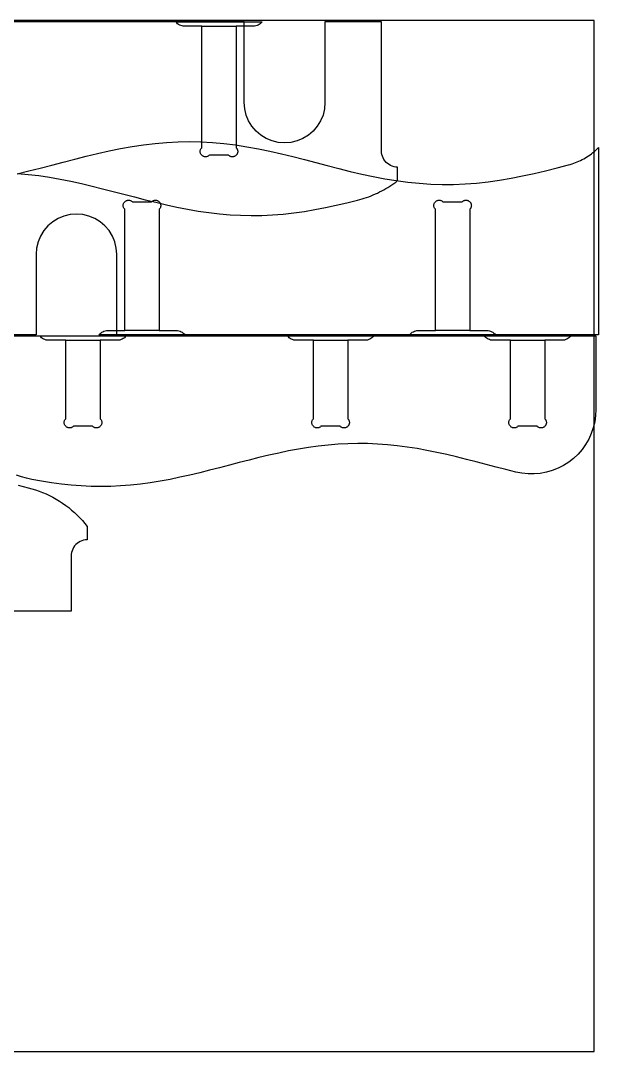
# Model space of a CAD drawing. Header units: inches. Extents: x -0.6 to 96.2, y 0 to 48.
# Drawn here: x 69.31 to 96.19, y 0 to 48 of the extents above; entities that cross this region are included whole.
import ezdxf

# ---------------------------------------------------------------- set-up
doc = ezdxf.new("R2010")
doc.units = ezdxf.units.IN

msp = doc.modelspace()

# ---------------------------------------------------------------- linework, layer by layer
at = {"layer": 'BRACKET_CUT_LINE', "color": 4}
for p, q in [((77.735, 47.738), (79.337, 47.738)), ((75.755, 33.567), (74.155, 33.567)), ((90.205, 33.567), (88.605, 33.567)), ((71.409, 33.113), (73.012, 33.113)), ((82.928, 33.113), (84.531, 33.113)), ((92.093, 33.113), (93.696, 33.113))]:
    msp.add_line(p, q, dxfattribs=at)
at = {"layer": 'BRACKET_OUTLINE', "color": 6}
for points in [[(80.539, 47.939), (80.502, 47.894), (80.459, 47.855), (80.413, 47.82), (80.363, 47.791), (80.309, 47.768), (80.254, 47.752), (80.196, 47.742), (80.139, 47.738), (79.337, 47.738), (79.337, 42.083), (79.354, 42.064), (79.368, 42.045), (79.381, 42.023), (79.391, 42.001), (79.4, 41.978), (79.406, 41.954), (79.409, 41.93), (79.411, 41.905), (79.409, 41.881), (79.406, 41.857), (79.4, 41.833), (79.391, 41.81), (79.381, 41.787), (79.368, 41.766), (79.354, 41.747), (79.337, 41.728), (79.319, 41.712), (79.299, 41.697), (79.278, 41.685), (79.256, 41.674), (79.233, 41.666), (79.209, 41.66), (79.185, 41.656), (79.16, 41.655), (79.136, 41.656), (79.111, 41.66), (79.087, 41.666), (79.064, 41.674), (79.042, 41.685), (79.021, 41.697), (79.001, 41.712), (78.983, 41.728), (78.089, 41.728), (78.07, 41.712), (78.051, 41.697), (78.03, 41.685), (78.007, 41.674), (77.984, 41.666), (77.96, 41.66), (77.936, 41.656), (77.912, 41.655), (77.887, 41.656), (77.863, 41.66), (77.839, 41.666), (77.816, 41.674), (77.794, 41.685), (77.772, 41.697), (77.753, 41.712), (77.735, 41.728), (77.718, 41.747), (77.703, 41.766), (77.691, 41.787), (77.68, 41.81), (77.672, 41.833), (77.666, 41.857), (77.662, 41.881), (77.661, 41.905), (77.662, 41.93), (77.666, 41.954), (77.672, 41.978), (77.68, 42.001), (77.691, 42.023), (77.703, 42.045), (77.718, 42.064), (77.735, 42.083), (77.735, 47.738), (76.933, 47.738), (76.875, 47.742), (76.818, 47.752), (76.763, 47.768), (76.709, 47.791), (76.659, 47.82), (76.612, 47.855), (76.57, 47.894), (76.533, 47.939), (80.539, 47.939)], [(72.955, 33.367), (72.993, 33.412), (73.035, 33.451), (73.081, 33.486), (73.132, 33.515), (73.185, 33.537), (73.24, 33.554), (73.297, 33.564), (73.355, 33.567), (74.155, 33.567), (74.155, 39.214), (74.139, 39.232), (74.124, 39.252), (74.112, 39.273), (74.101, 39.295), (74.093, 39.318), (74.087, 39.342), (74.083, 39.366), (74.082, 39.391), (74.083, 39.415), (74.087, 39.439), (74.093, 39.463), (74.101, 39.486), (74.112, 39.508), (74.124, 39.529), (74.139, 39.549), (74.155, 39.567), (74.173, 39.584), (74.193, 39.598), (74.214, 39.611), (74.236, 39.622), (74.259, 39.63), (74.283, 39.636), (74.308, 39.639), (74.332, 39.641), (74.357, 39.639), (74.381, 39.636), (74.405, 39.63), (74.428, 39.622), (74.45, 39.611), (74.471, 39.598), (74.491, 39.584), (74.509, 39.567), (75.402, 39.567), (75.42, 39.584), (75.44, 39.598), (75.461, 39.611), (75.483, 39.622), (75.506, 39.63), (75.53, 39.636), (75.554, 39.639), (75.578, 39.641), (75.603, 39.639), (75.627, 39.636), (75.651, 39.63), (75.674, 39.622), (75.696, 39.611), (75.717, 39.598), (75.737, 39.584), (75.755, 39.567), (75.772, 39.549), (75.786, 39.529), (75.799, 39.508), (75.809, 39.486), (75.818, 39.463), (75.824, 39.439), (75.827, 39.415), (75.828, 39.391), (75.827, 39.366), (75.824, 39.342), (75.818, 39.318), (75.809, 39.295), (75.799, 39.273), (75.786, 39.252), (75.772, 39.232), (75.755, 39.214), (75.755, 33.567), (76.555, 33.567), (76.613, 33.564), (76.67, 33.554), (76.726, 33.537), (76.779, 33.515), (76.829, 33.486), (76.876, 33.451), (76.918, 33.412), (76.955, 33.367), (72.955, 33.367)], [(87.405, 33.367), (87.443, 33.412), (87.485, 33.451), (87.531, 33.486), (87.582, 33.515), (87.635, 33.537), (87.69, 33.554), (87.747, 33.564), (87.805, 33.567), (88.605, 33.567), (88.605, 39.214), (88.589, 39.232), (88.574, 39.252), (88.562, 39.273), (88.551, 39.295), (88.543, 39.318), (88.537, 39.342), (88.533, 39.366), (88.532, 39.391), (88.533, 39.415), (88.537, 39.439), (88.543, 39.463), (88.551, 39.486), (88.562, 39.508), (88.574, 39.529), (88.589, 39.549), (88.605, 39.567), (88.623, 39.584), (88.643, 39.598), (88.664, 39.611), (88.686, 39.622), (88.709, 39.63), (88.733, 39.636), (88.758, 39.639), (88.782, 39.641), (88.807, 39.639), (88.831, 39.636), (88.855, 39.63), (88.878, 39.622), (88.9, 39.611), (88.921, 39.598), (88.941, 39.584), (88.959, 39.567), (89.852, 39.567), (89.87, 39.584), (89.89, 39.598), (89.911, 39.611), (89.933, 39.622), (89.956, 39.63), (89.98, 39.636), (90.004, 39.639), (90.028, 39.641), (90.053, 39.639), (90.077, 39.636), (90.101, 39.63), (90.124, 39.622), (90.146, 39.611), (90.167, 39.598), (90.187, 39.584), (90.205, 39.567), (90.222, 39.549), (90.236, 39.529), (90.249, 39.508), (90.259, 39.486), (90.268, 39.463), (90.274, 39.439), (90.277, 39.415), (90.278, 39.391), (90.277, 39.366), (90.274, 39.342), (90.268, 39.318), (90.259, 39.295), (90.249, 39.273), (90.236, 39.252), (90.222, 39.232), (90.205, 39.214), (90.205, 33.567), (91.005, 33.567), (91.063, 33.564), (91.12, 33.554), (91.176, 33.537), (91.229, 33.515), (91.279, 33.486), (91.326, 33.451), (91.368, 33.412), (91.405, 33.367), (87.405, 33.367)], [(74.214, 33.314), (74.176, 33.269), (74.134, 33.23), (74.087, 33.195), (74.037, 33.166), (73.984, 33.143), (73.928, 33.127), (73.871, 33.117), (73.813, 33.113), (73.012, 33.113), (73.012, 29.461), (73.028, 29.443), (73.043, 29.423), (73.055, 29.402), (73.066, 29.379), (73.074, 29.356), (73.08, 29.332), (73.084, 29.308), (73.085, 29.284), (73.084, 29.259), (73.08, 29.235), (73.074, 29.211), (73.066, 29.188), (73.055, 29.166), (73.043, 29.145), (73.028, 29.125), (73.012, 29.107), (72.993, 29.09), (72.974, 29.075), (72.953, 29.063), (72.93, 29.052), (72.907, 29.044), (72.883, 29.038), (72.859, 29.034), (72.835, 29.033), (72.81, 29.034), (72.786, 29.038), (72.762, 29.044), (72.739, 29.052), (72.717, 29.063), (72.695, 29.075), (72.676, 29.09), (72.658, 29.107), (71.763, 29.107), (71.745, 29.09), (71.725, 29.075), (71.704, 29.063), (71.682, 29.052), (71.659, 29.044), (71.635, 29.038), (71.611, 29.034), (71.586, 29.033), (71.561, 29.034), (71.537, 29.038), (71.513, 29.044), (71.49, 29.052), (71.468, 29.063), (71.447, 29.075), (71.427, 29.09), (71.409, 29.107), (71.392, 29.125), (71.378, 29.145), (71.365, 29.166), (71.355, 29.188), (71.346, 29.211), (71.34, 29.235), (71.337, 29.259), (71.336, 29.284), (71.337, 29.308), (71.34, 29.332), (71.346, 29.356), (71.355, 29.379), (71.365, 29.402), (71.378, 29.423), (71.392, 29.443), (71.409, 29.461), (71.409, 33.113), (70.608, 33.113), (70.55, 33.117), (70.493, 33.127), (70.437, 33.143), (70.384, 33.166), (70.333, 33.195), (70.287, 33.23), (70.244, 33.269), (70.207, 33.314), (74.214, 33.314)], [(85.733, 33.314), (85.695, 33.269), (85.653, 33.23), (85.606, 33.195), (85.556, 33.166), (85.503, 33.143), (85.447, 33.127), (85.39, 33.117), (85.332, 33.113), (84.531, 33.113), (84.531, 29.461), (84.547, 29.443), (84.562, 29.423), (84.575, 29.402), (84.585, 29.379), (84.593, 29.356), (84.599, 29.332), (84.603, 29.308), (84.604, 29.284), (84.603, 29.259), (84.599, 29.235), (84.593, 29.211), (84.585, 29.188), (84.575, 29.166), (84.562, 29.145), (84.547, 29.125), (84.531, 29.107), (84.513, 29.09), (84.493, 29.075), (84.472, 29.063), (84.45, 29.052), (84.426, 29.044), (84.403, 29.038), (84.378, 29.034), (84.354, 29.033), (84.329, 29.034), (84.305, 29.038), (84.281, 29.044), (84.258, 29.052), (84.236, 29.063), (84.215, 29.075), (84.195, 29.09), (84.177, 29.107), (83.282, 29.107), (83.264, 29.09), (83.244, 29.075), (83.223, 29.063), (83.201, 29.052), (83.178, 29.044), (83.154, 29.038), (83.13, 29.034), (83.105, 29.033), (83.081, 29.034), (83.056, 29.038), (83.033, 29.044), (83.009, 29.052), (82.987, 29.063), (82.966, 29.075), (82.946, 29.09), (82.928, 29.107), (82.912, 29.125), (82.897, 29.145), (82.884, 29.166), (82.874, 29.188), (82.866, 29.211), (82.86, 29.235), (82.856, 29.259), (82.855, 29.284), (82.856, 29.308), (82.86, 29.332), (82.866, 29.356), (82.874, 29.379), (82.884, 29.402), (82.897, 29.423), (82.912, 29.443), (82.928, 29.461), (82.928, 33.113), (82.127, 33.113), (82.069, 33.117), (82.012, 33.127), (81.956, 33.143), (81.903, 33.166), (81.853, 33.195), (81.806, 33.23), (81.764, 33.269), (81.726, 33.314), (85.733, 33.314)], [(94.898, 33.314), (94.861, 33.269), (94.818, 33.23), (94.772, 33.195), (94.721, 33.166), (94.668, 33.143), (94.613, 33.127), (94.555, 33.117), (94.497, 33.113), (93.696, 33.113), (93.696, 29.461), (93.713, 29.443), (93.727, 29.423), (93.74, 29.402), (93.75, 29.379), (93.759, 29.356), (93.765, 29.332), (93.768, 29.308), (93.769, 29.284), (93.768, 29.259), (93.765, 29.235), (93.759, 29.211), (93.75, 29.188), (93.74, 29.166), (93.727, 29.145), (93.713, 29.125), (93.696, 29.107), (93.678, 29.09), (93.658, 29.075), (93.637, 29.063), (93.615, 29.052), (93.592, 29.044), (93.568, 29.038), (93.544, 29.034), (93.519, 29.033), (93.495, 29.034), (93.47, 29.038), (93.446, 29.044), (93.423, 29.052), (93.401, 29.063), (93.38, 29.075), (93.36, 29.09), (93.342, 29.107), (92.448, 29.107), (92.429, 29.09), (92.41, 29.075), (92.389, 29.063), (92.366, 29.052), (92.343, 29.044), (92.319, 29.038), (92.295, 29.034), (92.271, 29.033), (92.246, 29.034), (92.222, 29.038), (92.198, 29.044), (92.175, 29.052), (92.152, 29.063), (92.131, 29.075), (92.112, 29.09), (92.093, 29.107), (92.077, 29.125), (92.062, 29.145), (92.05, 29.166), (92.039, 29.188), (92.031, 29.211), (92.025, 29.235), (92.021, 29.259), (92.02, 29.284), (92.021, 29.308), (92.025, 29.332), (92.031, 29.356), (92.039, 29.379), (92.05, 29.402), (92.062, 29.423), (92.077, 29.443), (92.093, 29.461), (92.093, 33.113), (91.292, 33.113), (91.234, 33.117), (91.177, 33.127), (91.121, 33.143), (91.068, 33.166), (91.018, 33.195), (90.971, 33.23), (90.929, 33.269), (90.891, 33.314), (94.898, 33.314)]]:
    msp.add_lwpolyline(points, close=True, dxfattribs=at)
at = {"layer": 'PLYWOOD_BOUNDARY', "color": 7}
msp.add_lwpolyline([(0, 0), (96, 0), (96, 48), (0, 48), (0, 0)], dxfattribs=at)
at = {"layer": 'SHELF_L', "color": 3}
for points in [[(69.173, 40.886), (69.667, 40.841), (70.161, 40.781), (70.655, 40.707), (71.149, 40.619), (71.643, 40.521), (72.137, 40.412), (72.631, 40.295), (73.125, 40.172), (73.619, 40.045), (74.113, 39.916), (74.607, 39.787), (75.101, 39.661), (75.595, 39.539), (76.089, 39.423), (76.583, 39.316), (77.077, 39.218), (77.571, 39.133), (78.065, 39.061), (78.558, 39.003), (79.052, 38.96), (79.546, 38.934), (80.04, 38.924), (80.534, 38.93), (81.028, 38.954), (81.522, 38.993), (82.016, 39.048), (82.51, 39.118), (83.004, 39.201), (83.498, 39.296), (83.992, 39.401), (84.486, 39.516), (84.98, 39.637), (84.98, 39.637), (85.087, 39.665), (85.193, 39.695), (85.298, 39.728), (85.403, 39.763), (85.507, 39.8), (85.61, 39.84), (85.712, 39.881), (85.813, 39.926), (85.913, 39.972), (86.012, 40.02), (86.11, 40.071), (86.207, 40.124), (86.303, 40.179), (86.397, 40.236), (86.491, 40.295), (86.582, 40.356), (86.673, 40.419), (86.762, 40.484), (86.85, 40.551), (86.85, 41.177), (86.85, 41.177), (86.766, 41.182), (86.683, 41.196), (86.602, 41.22), (86.524, 41.252), (86.45, 41.293), (86.381, 41.341), (86.318, 41.397), (86.262, 41.46), (86.214, 41.529), (86.173, 41.603), (86.141, 41.681), (86.117, 41.762), (86.103, 41.845), (86.098, 41.929), (86.098, 47.939), (86.098, 47.939), (83.469, 47.939), (83.469, 44.182), (83.446, 43.889), (83.377, 43.602), (83.264, 43.33), (83.11, 43.079), (82.919, 42.854), (82.695, 42.663), (82.444, 42.509), (82.171, 42.396), (81.885, 42.327), (81.591, 42.304), (81.297, 42.327), (81.011, 42.396), (80.738, 42.509), (80.487, 42.663), (80.263, 42.854), (80.072, 43.079), (79.918, 43.33), (79.805, 43.602), (79.736, 43.889), (79.713, 44.182), (79.713, 47.939), (57.05, 47.939)], [(69.151, 40.872), (69.685, 40.998), (70.22, 41.131), (70.754, 41.269), (71.288, 41.409), (71.823, 41.548), (72.357, 41.683), (72.891, 41.812), (73.425, 41.933), (73.96, 42.042), (74.494, 42.138), (75.028, 42.22), (75.563, 42.284), (76.097, 42.331), (76.631, 42.359), (77.166, 42.367), (77.7, 42.356), (78.234, 42.326), (78.769, 42.277), (79.303, 42.21), (79.837, 42.127), (80.372, 42.029), (80.906, 41.917), (81.44, 41.796), (81.974, 41.665), (82.509, 41.529), (83.043, 41.39), (83.577, 41.251), (84.112, 41.113), (84.646, 40.981), (85.18, 40.856), (85.715, 40.741), (86.249, 40.639), (86.783, 40.55), (87.318, 40.478), (87.852, 40.423), (88.386, 40.386), (88.921, 40.369), (89.455, 40.371), (89.989, 40.393), (90.523, 40.433), (91.058, 40.492), (91.592, 40.568), (92.126, 40.659), (92.661, 40.765), (93.195, 40.882), (93.729, 41.009), (94.264, 41.142), (94.798, 41.28), (94.798, 41.28), (94.881, 41.303), (94.962, 41.328), (95.044, 41.356), (95.124, 41.386), (95.203, 41.418), (95.282, 41.452), (95.359, 41.489), (95.436, 41.527), (95.511, 41.568), (95.585, 41.611), (95.658, 41.656), (95.729, 41.704), (95.8, 41.753), (95.868, 41.804), (95.935, 41.857), (96.001, 41.912), (96.065, 41.969), (96.127, 42.028), (96.188, 42.088), (96.188, 33.367), (73.78, 33.367), (73.78, 37.117), (73.757, 37.411), (73.688, 37.697), (73.576, 37.969), (73.422, 38.219), (73.231, 38.443), (73.007, 38.634), (72.756, 38.788), (72.485, 38.901), (72.199, 38.969), (71.905, 38.992), (71.612, 38.969), (71.326, 38.901), (71.054, 38.788), (70.803, 38.634), (70.579, 38.443), (70.388, 38.219), (70.235, 37.969), (70.122, 37.697), (70.053, 37.411), (70.03, 37.117), (70.03, 33.367), (67.405, 33.367)]]:
    msp.add_lwpolyline(points, dxfattribs=at)
at = {"layer": 'SHELF_R', "color": 3}
for points in [[(67.027, 33.314), (96.075, 33.314), (96.075, 29.891), (96.075, 29.891), (96.061, 29.605), (96.021, 29.321), (95.953, 29.043), (95.859, 28.772), (95.739, 28.511), (95.596, 28.263), (95.429, 28.03), (95.241, 27.814), (95.033, 27.616), (94.808, 27.44), (94.566, 27.285), (94.311, 27.154), (94.044, 27.049), (93.769, 26.969), (93.487, 26.915), (93.202, 26.889), (92.915, 26.89), (92.63, 26.919), (92.349, 26.974), (92.349, 26.974), (91.889, 27.09), (91.43, 27.209), (90.97, 27.329), (90.51, 27.449), (90.051, 27.566), (89.591, 27.68), (89.131, 27.789), (88.672, 27.89), (88.212, 27.983), (87.752, 28.067), (87.293, 28.139), (86.833, 28.199), (86.374, 28.246), (85.914, 28.28), (85.454, 28.3), (84.995, 28.305), (84.535, 28.296), (84.075, 28.272), (83.616, 28.235), (83.156, 28.184), (82.696, 28.121), (82.237, 28.045), (81.777, 27.959), (81.318, 27.864), (80.858, 27.76), (80.398, 27.65), (79.939, 27.535), (79.479, 27.416), (79.019, 27.296), (78.56, 27.176), (78.1, 27.058), (77.64, 26.944), (77.181, 26.834), (76.721, 26.732), (76.262, 26.637), (75.802, 26.552), (75.342, 26.478), (74.883, 26.416), (74.423, 26.367), (73.963, 26.331), (73.504, 26.309), (73.044, 26.302), (72.584, 26.309), (72.125, 26.33), (71.665, 26.366), (71.206, 26.414), (70.746, 26.476), (70.286, 26.55), (69.827, 26.634), (69.827, 26.634), (69.588, 26.687), (69.352, 26.751), (69.119, 26.827)], [(69.187, 26.371), (69.664, 26.249), (69.664, 26.249), (69.834, 26.203), (70.002, 26.151), (70.168, 26.093), (70.333, 26.029), (70.494, 25.96), (70.654, 25.885), (70.81, 25.804), (70.964, 25.718), (71.114, 25.626), (71.261, 25.529), (71.405, 25.428), (71.545, 25.321), (71.681, 25.209), (71.813, 25.093), (71.941, 24.972), (72.065, 24.846), (72.184, 24.717), (72.299, 24.583), (72.408, 24.445), (72.408, 23.819), (72.408, 23.819), (72.324, 23.814), (72.241, 23.8), (72.16, 23.777), (72.082, 23.745), (72.009, 23.704), (71.94, 23.655), (71.877, 23.599), (71.821, 23.536), (71.772, 23.468), (71.731, 23.394), (71.699, 23.316), (71.676, 23.235), (71.662, 23.152), (71.657, 23.068), (71.657, 20.501), (71.657, 20.501), (42.609, 20.501)]]:
    msp.add_lwpolyline(points, dxfattribs=at)

doc.saveas('drawing.dxf')
